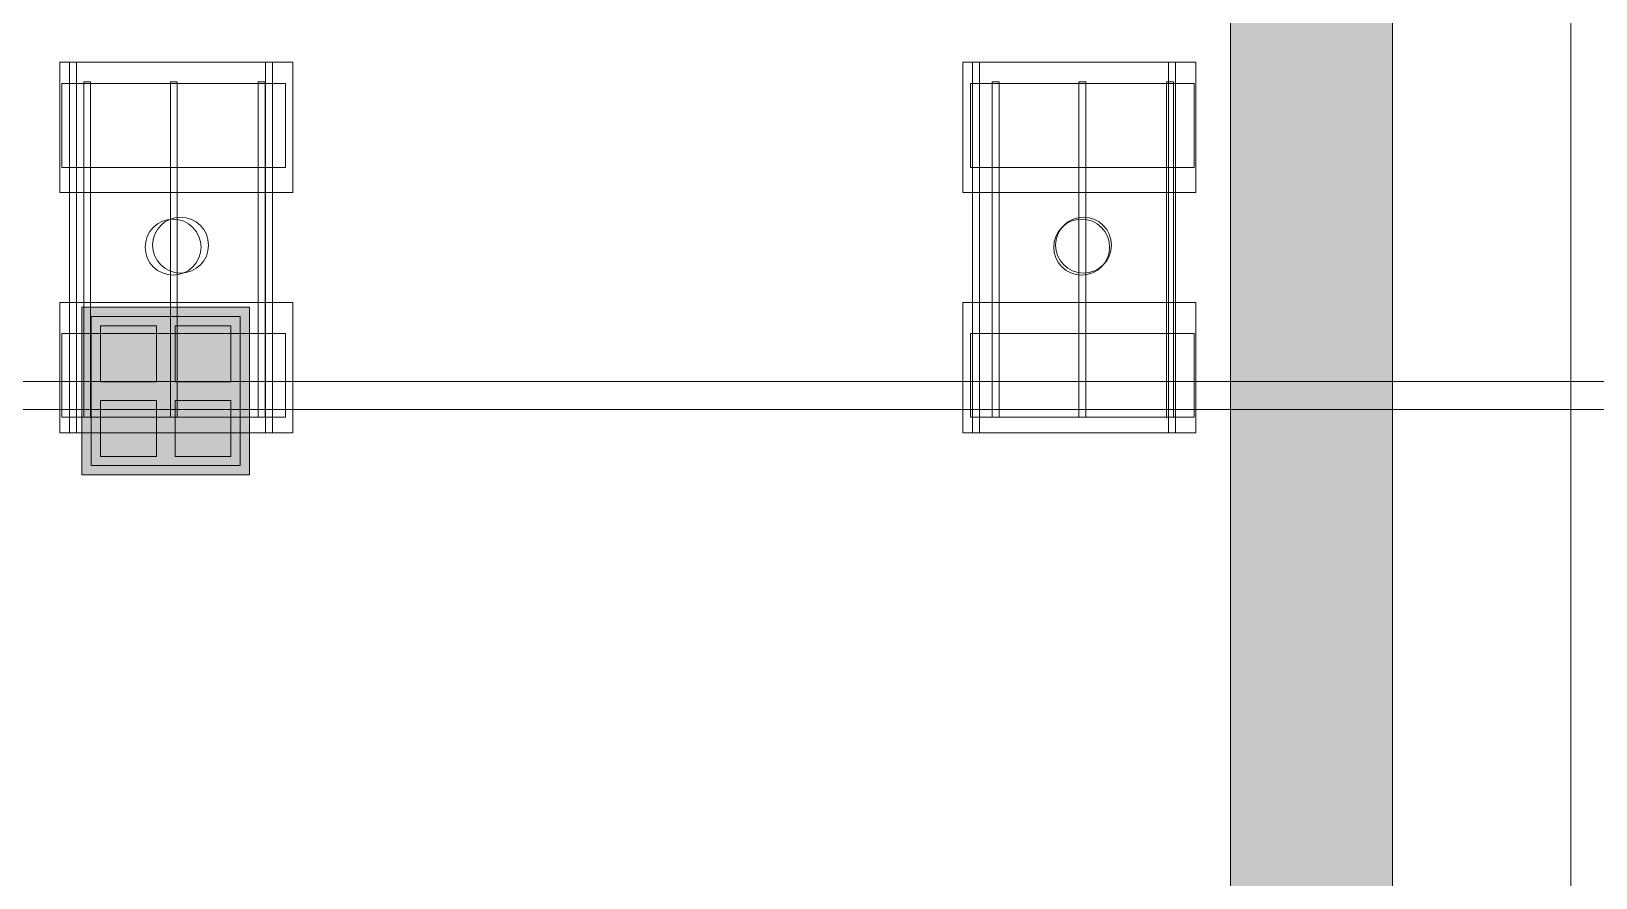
# Model space of a CAD drawing. Header units: inches. Extents: x -10671 to 1761, y -674 to 7170.
# Drawn here: x -767.1 to -431.3, y 2073.8 to 2255.5 of the extents above; entities that cross this region are included whole.
import ezdxf

# ---------------------------------------------------------------- set-up
doc = ezdxf.new("R2010")
doc.units = ezdxf.units.IN
doc.header["$LTSCALE"] = 19.2
doc.header["$MEASUREMENT"] = 0
for name, color, linetype, lineweight, true_color in [('DWG-bldg-utility box', 3, 'Continuous', 18, 0x00ff00), ('PDF', 6, 'Continuous', 5, 0xff00ff), ('Venue-Ceiling-HVAC', 7, 'Continuous', 5, 0xbbbbbb), ('Venue-Rigging Steel-High', 7, 'Continuous', 5, 0x800000)]:
    doc.layers.add(name, color=color, linetype=linetype, lineweight=lineweight, true_color=true_color)
for name, color, linetype, lineweight in [('Venue-Ceiling-Lights', 7, 'Continuous', 5), ('Venue-Ceiling-Lights Circuits', 7, 'Continuous', 5), ('Venue-Floor Pockets', 7, 'Continuous', 5)]:
    doc.layers.add(name, color=color, linetype=linetype, lineweight=lineweight)

# ---------------------------------------------------------------- blocks, each defined once
blk = doc.blocks.new('FLOORBOX')
at = {"layer": 'Venue-Floor Pockets', "linetype": 'Continuous', "lineweight": 0, "true_color": 0xaaaaaa}
blk.add_hatch(color=253, dxfattribs=at).paths.add_polyline_path([(-18, 18), (18, 18), (18, -18), (-18, -18)])
at = {"layer": 'Venue-Floor Pockets', "linetype": 'Continuous', "lineweight": 0, "true_color": 0xbbbbbb}
blk.add_hatch(color=9, dxfattribs=at).paths.add_polyline_path([(-16, 16), (16, 16), (16, -16), (-16, -16)])
at = {"layer": 'Venue-Floor Pockets', "linetype": 'Continuous', "lineweight": 0, "true_color": 0xdddddd}
for points in [[(-14, 14), (-2, 14), (-2, 2), (-14, 2)], [(2, 14), (14, 14), (14, 2), (2, 2)], [(-14, -2), (-2, -2), (-2, -14), (-14, -14)], [(2, -2), (14, -2), (14, -14), (2, -14)]]:
    blk.add_hatch(color=254, dxfattribs=at).paths.add_polyline_path(points)
at = {"layer": 'Venue-Floor Pockets', "color": 7, "linetype": 'Continuous', "lineweight": 5, "flags": 128}
for points in [[(-18, 18), (18, 18), (18, -18), (-18, -18)], [(-16, 16), (16, 16), (16, -16), (-16, -16)], [(-14, 14), (-2, 14), (-2, 2), (-14, 2)], [(2, 14), (14, 14), (14, 2), (2, 2)], [(-14, -2), (-2, -2), (-2, -14), (-14, -14)], [(2, -2), (14, -2), (14, -14), (2, -14)]]:
    blk.add_lwpolyline(points, close=True, dxfattribs=at)
blk = doc.blocks.new('Group-2354-1')
at = {"layer": 'PDF'}
for points, invisible_edges in [([(-741.67, 2212.53, 398), (-738.98, 2214.74, 398), (-735.51, 2215.08, 398), (-741.67, 2212.53, 398)], 15), ([(-741.67, 2205.86, 398), (-741.67, 2212.53, 398), (-735.51, 2215.08, 398), (-741.67, 2205.86, 398)], 15), ([(-735.51, 2215.08, 398), (-730.8, 2208.02, 398), (-741.67, 2205.86, 398), (-735.51, 2215.08, 398)], 15), ([(-737.85, 2215.08, 388), (-738.98, 2214.74, 388), (-741.67, 2212.53, 388), (-737.85, 2215.08, 388)], 14), ([(-734.38, 2214.74, 388), (-737.85, 2215.08, 388), (-741.67, 2212.53, 388), (-734.38, 2214.74, 388)], 15), ([(-741.67, 2212.53, 398), (-740.92, 2213.44, 398), (-738.98, 2214.74, 398), (-741.67, 2212.53, 398)], 14), ([(-738.98, 2214.74, 388), (-740.92, 2213.44, 388), (-741.67, 2212.53, 388), (-738.98, 2214.74, 388)], 13), ([(-730.8, 2210.36, 388), (-734.38, 2214.74, 388), (-741.67, 2212.53, 388), (-730.8, 2210.36, 388)], 15), ([(-740.92, 2213.44, 398), (-740.01, 2214.18, 398), (-738.98, 2214.74, 398), (-740.92, 2213.44, 398)], 12), ([(-738.98, 2214.74, 388), (-740.01, 2214.18, 388), (-740.92, 2213.44, 388), (-738.98, 2214.74, 388)], 12), ([(-738.98, 2214.74, 398), (-737.85, 2215.08, 398), (-735.51, 2215.08, 398), (-738.98, 2214.74, 398)], 14), ([(-737.85, 2215.08, 398), (-736.68, 2215.19, 398), (-735.51, 2215.08, 398), (-737.85, 2215.08, 398)], 12), ([(-735.51, 2215.08, 388), (-736.68, 2215.19, 388), (-737.85, 2215.08, 388), (-735.51, 2215.08, 388)], 12), ([(-734.38, 2214.74, 388), (-735.51, 2215.08, 388), (-737.85, 2215.08, 388), (-734.38, 2214.74, 388)], 14), ([(-735.51, 2215.08, 398), (-734.38, 2214.74, 398), (-731.69, 2212.53, 398), (-735.51, 2215.08, 398)], 14), ([(-735.51, 2215.08, 398), (-731.69, 2212.53, 398), (-730.8, 2208.02, 398), (-735.51, 2215.08, 398)], 15), ([(-734.38, 2214.74, 398), (-733.35, 2214.18, 398), (-732.44, 2213.44, 398), (-734.38, 2214.74, 398)], 12), ([(-734.38, 2214.74, 398), (-732.44, 2213.44, 398), (-731.69, 2212.53, 398), (-734.38, 2214.74, 398)], 13), ([(-732.44, 2213.44, 388), (-733.35, 2214.18, 388), (-734.38, 2214.74, 388), (-732.44, 2213.44, 388)], 12), ([(-731.69, 2212.53, 388), (-732.44, 2213.44, 388), (-734.38, 2214.74, 388), (-731.69, 2212.53, 388)], 14), ([(-730.8, 2210.36, 388), (-731.69, 2212.53, 388), (-734.38, 2214.74, 388), (-730.8, 2210.36, 388)], 15), ([(-742.56, 2208.02, 398), (-742.68, 2209.19, 398), (-742.56, 2210.36, 398), (-742.56, 2208.02, 398)], 12), ([(-742.56, 2210.36, 388), (-742.68, 2209.19, 388), (-742.56, 2208.02, 388), (-742.56, 2210.36, 388)], 12), ([(-742.56, 2210.36, 398), (-742.22, 2211.49, 398), (-741.67, 2212.53, 398), (-742.56, 2210.36, 398)], 12), ([(-742.56, 2208.02, 398), (-742.56, 2210.36, 398), (-741.67, 2212.53, 398), (-742.56, 2208.02, 398)], 15), ([(-741.67, 2205.86, 398), (-742.56, 2208.02, 398), (-741.67, 2212.53, 398), (-741.67, 2205.86, 398)], 15), ([(-741.67, 2212.53, 388), (-742.22, 2211.49, 388), (-742.56, 2210.36, 388), (-741.67, 2212.53, 388)], 12), ([(-741.67, 2212.53, 388), (-742.56, 2210.36, 388), (-741.67, 2205.86, 388), (-741.67, 2212.53, 388)], 15), ([(-742.56, 2210.36, 388), (-742.56, 2208.02, 388), (-741.67, 2205.86, 388), (-742.56, 2210.36, 388)], 15), ([(-741.67, 2212.53, 388), (-741.67, 2205.86, 388), (-735.51, 2203.31, 388), (-741.67, 2212.53, 388)], 15), ([(-735.51, 2203.31, 388), (-730.8, 2210.36, 388), (-741.67, 2212.53, 388), (-735.51, 2203.31, 388)], 15), ([(-735.51, 2203.31, 388), (-731.69, 2205.86, 388), (-730.8, 2210.36, 388), (-735.51, 2203.31, 388)], 15), ([(-731.69, 2212.53, 398), (-731.14, 2211.49, 398), (-730.8, 2210.36, 398), (-731.69, 2212.53, 398)], 12), ([(-731.69, 2212.53, 398), (-730.8, 2210.36, 398), (-730.8, 2208.02, 398), (-731.69, 2212.53, 398)], 15), ([(-730.8, 2210.36, 388), (-731.14, 2211.49, 388), (-731.69, 2212.53, 388), (-730.8, 2210.36, 388)], 12), ([(-731.69, 2205.86, 388), (-730.8, 2208.02, 388), (-730.8, 2210.36, 388), (-731.69, 2205.86, 388)], 15), ([(-730.8, 2210.36, 398), (-730.68, 2209.19, 398), (-730.8, 2208.02, 398), (-730.8, 2210.36, 398)], 12), ([(-730.8, 2208.02, 388), (-730.68, 2209.19, 388), (-730.8, 2210.36, 388), (-730.8, 2208.02, 388)], 12), ([(-741.67, 2205.86, 398), (-742.22, 2206.9, 398), (-742.56, 2208.02, 398), (-741.67, 2205.86, 398)], 12), ([(-742.56, 2208.02, 388), (-742.22, 2206.9, 388), (-741.67, 2205.86, 388), (-742.56, 2208.02, 388)], 12), ([(-730.8, 2208.02, 398), (-734.38, 2203.65, 398), (-741.67, 2205.86, 398), (-730.8, 2208.02, 398)], 15), ([(-730.8, 2208.02, 398), (-731.69, 2205.86, 398), (-734.38, 2203.65, 398), (-730.8, 2208.02, 398)], 15), ([(-730.8, 2208.02, 398), (-731.14, 2206.9, 398), (-731.69, 2205.86, 398), (-730.8, 2208.02, 398)], 12), ([(-731.69, 2205.86, 388), (-731.14, 2206.9, 388), (-730.8, 2208.02, 388), (-731.69, 2205.86, 388)], 12), ([(-738.98, 2203.65, 398), (-740.92, 2204.95, 398), (-741.67, 2205.86, 398), (-738.98, 2203.65, 398)], 13), ([(-737.85, 2203.31, 398), (-738.98, 2203.65, 398), (-741.67, 2205.86, 398), (-737.85, 2203.31, 398)], 14), ([(-734.38, 2203.65, 398), (-737.85, 2203.31, 398), (-741.67, 2205.86, 398), (-734.38, 2203.65, 398)], 15), ([(-741.67, 2205.86, 388), (-740.92, 2204.95, 388), (-738.98, 2203.65, 388), (-741.67, 2205.86, 388)], 14), ([(-741.67, 2205.86, 388), (-738.98, 2203.65, 388), (-735.51, 2203.31, 388), (-741.67, 2205.86, 388)], 15), ([(-738.98, 2203.65, 398), (-740.01, 2204.2, 398), (-740.92, 2204.95, 398), (-738.98, 2203.65, 398)], 12), ([(-740.92, 2204.95, 388), (-740.01, 2204.2, 388), (-738.98, 2203.65, 388), (-740.92, 2204.95, 388)], 12), ([(-738.98, 2203.65, 388), (-737.85, 2203.31, 388), (-735.51, 2203.31, 388), (-738.98, 2203.65, 388)], 14), ([(-734.38, 2203.65, 398), (-735.51, 2203.31, 398), (-737.85, 2203.31, 398), (-734.38, 2203.65, 398)], 14), ([(-735.51, 2203.31, 398), (-736.68, 2203.19, 398), (-737.85, 2203.31, 398), (-735.51, 2203.31, 398)], 12), ([(-737.85, 2203.31, 388), (-736.68, 2203.19, 388), (-735.51, 2203.31, 388), (-737.85, 2203.31, 388)], 12), ([(-735.51, 2203.31, 388), (-734.38, 2203.65, 388), (-731.69, 2205.86, 388), (-735.51, 2203.31, 388)], 14), ([(-731.69, 2205.86, 398), (-732.44, 2204.95, 398), (-734.38, 2203.65, 398), (-731.69, 2205.86, 398)], 14), ([(-734.38, 2203.65, 388), (-732.44, 2204.95, 388), (-731.69, 2205.86, 388), (-734.38, 2203.65, 388)], 13), ([(-732.44, 2204.95, 398), (-733.35, 2204.2, 398), (-734.38, 2203.65, 398), (-732.44, 2204.95, 398)], 12), ([(-734.38, 2203.65, 388), (-733.35, 2204.2, 388), (-732.44, 2204.95, 388), (-734.38, 2203.65, 388)], 12)]:
    blk.add_3dface(points, dxfattribs=dict(at, invisible_edges=invisible_edges))
for points in [[(-741.67, 2212.53, 388), (-741.67, 2212.53, 398), (-740.92, 2213.44, 398), (-740.92, 2213.44, 388)], [(-740.92, 2213.44, 388), (-740.92, 2213.44, 398), (-740.01, 2214.18, 398), (-740.01, 2214.18, 388)], [(-740.01, 2214.18, 388), (-740.01, 2214.18, 398), (-738.98, 2214.74, 398), (-738.98, 2214.74, 388)], [(-738.98, 2214.74, 388), (-738.98, 2214.74, 398), (-737.85, 2215.08, 398), (-737.85, 2215.08, 388)], [(-737.85, 2215.08, 388), (-737.85, 2215.08, 398), (-736.68, 2215.19, 398), (-736.68, 2215.19, 388)], [(-736.68, 2215.19, 388), (-736.68, 2215.19, 398), (-735.51, 2215.08, 398), (-735.51, 2215.08, 388)], [(-735.51, 2215.08, 388), (-735.51, 2215.08, 398), (-734.38, 2214.74, 398), (-734.38, 2214.74, 388)], [(-734.38, 2214.74, 388), (-734.38, 2214.74, 398), (-733.35, 2214.18, 398), (-733.35, 2214.18, 388)], [(-733.35, 2214.18, 388), (-733.35, 2214.18, 398), (-732.44, 2213.44, 398), (-732.44, 2213.44, 388)], [(-732.44, 2213.44, 388), (-732.44, 2213.44, 398), (-731.69, 2212.53, 398), (-731.69, 2212.53, 388)], [(-742.68, 2209.19, 388), (-742.68, 2209.19, 398), (-742.56, 2210.36, 398), (-742.56, 2210.36, 388)], [(-742.56, 2210.36, 388), (-742.56, 2210.36, 398), (-742.22, 2211.49, 398), (-742.22, 2211.49, 388)], [(-742.22, 2211.49, 388), (-742.22, 2211.49, 398), (-741.67, 2212.53, 398), (-741.67, 2212.53, 388)], [(-731.69, 2212.53, 388), (-731.69, 2212.53, 398), (-731.14, 2211.49, 398), (-731.14, 2211.49, 388)], [(-731.14, 2211.49, 388), (-731.14, 2211.49, 398), (-730.8, 2210.36, 398), (-730.8, 2210.36, 388)], [(-730.8, 2210.36, 388), (-730.8, 2210.36, 398), (-730.68, 2209.19, 398), (-730.68, 2209.19, 388)], [(-742.56, 2208.02, 388), (-742.56, 2208.02, 398), (-742.68, 2209.19, 398), (-742.68, 2209.19, 388)], [(-742.22, 2206.9, 388), (-742.22, 2206.9, 398), (-742.56, 2208.02, 398), (-742.56, 2208.02, 388)], [(-741.67, 2205.86, 388), (-741.67, 2205.86, 398), (-742.22, 2206.9, 398), (-742.22, 2206.9, 388)], [(-731.14, 2206.9, 388), (-731.14, 2206.9, 398), (-731.69, 2205.86, 398), (-731.69, 2205.86, 388)], [(-730.8, 2208.02, 388), (-730.8, 2208.02, 398), (-731.14, 2206.9, 398), (-731.14, 2206.9, 388)], [(-730.68, 2209.19, 388), (-730.68, 2209.19, 398), (-730.8, 2208.02, 398), (-730.8, 2208.02, 388)], [(-740.92, 2204.95, 388), (-740.92, 2204.95, 398), (-741.67, 2205.86, 398), (-741.67, 2205.86, 388)], [(-740.01, 2204.2, 388), (-740.01, 2204.2, 398), (-740.92, 2204.95, 398), (-740.92, 2204.95, 388)], [(-738.98, 2203.65, 388), (-738.98, 2203.65, 398), (-740.01, 2204.2, 398), (-740.01, 2204.2, 388)], [(-737.85, 2203.31, 388), (-737.85, 2203.31, 398), (-738.98, 2203.65, 398), (-738.98, 2203.65, 388)], [(-736.68, 2203.19, 388), (-736.68, 2203.19, 398), (-737.85, 2203.31, 398), (-737.85, 2203.31, 388)], [(-735.51, 2203.31, 388), (-735.51, 2203.31, 398), (-736.68, 2203.19, 398), (-736.68, 2203.19, 388)], [(-734.38, 2203.65, 388), (-734.38, 2203.65, 398), (-735.51, 2203.31, 398), (-735.51, 2203.31, 388)], [(-733.35, 2204.2, 388), (-733.35, 2204.2, 398), (-734.38, 2203.65, 398), (-734.38, 2203.65, 388)], [(-732.44, 2204.95, 388), (-732.44, 2204.95, 398), (-733.35, 2204.2, 398), (-733.35, 2204.2, 388)], [(-731.69, 2205.86, 388), (-731.69, 2205.86, 398), (-732.44, 2204.95, 398), (-732.44, 2204.95, 388)]]:
    blk.add_3dface(points, dxfattribs=at)
blk = doc.blocks.new('Group-2355-1')
at = {"layer": 'PDF'}
for points in [[(-760.55, 2244.3, 393.91), (-760.55, 2244.3, 397.91), (-712.55, 2244.3, 397.91), (-712.55, 2244.3, 393.91)], [(-760.55, 2226.3, 393.91), (-760.55, 2226.3, 397.91), (-760.55, 2244.3, 397.91), (-760.55, 2244.3, 393.91)], [(-712.55, 2244.3, 397.91), (-760.55, 2244.3, 397.91), (-760.55, 2226.3, 397.91), (-712.55, 2226.3, 397.91)], [(-712.55, 2226.3, 393.91), (-760.55, 2226.3, 393.91), (-760.55, 2244.3, 393.91), (-712.55, 2244.3, 393.91)], [(-712.55, 2244.3, 393.91), (-712.55, 2244.3, 397.91), (-712.55, 2226.3, 397.91), (-712.55, 2226.3, 393.91)], [(-712.55, 2226.3, 393.91), (-712.55, 2226.3, 397.91), (-760.55, 2226.3, 397.91), (-760.55, 2226.3, 393.91)]]:
    blk.add_3dface(points, dxfattribs=at)
blk = doc.blocks.new('Group-2356-1')
at = {"layer": 'PDF'}
for points in [[(-718.45, 2244.69, 397.97), (-718.45, 2244.69, 398.97), (-716.95, 2244.69, 398.97), (-716.95, 2244.69, 397.97)], [(-718.45, 2172.69, 397.97), (-718.45, 2172.69, 398.97), (-718.45, 2244.69, 398.97), (-718.45, 2244.69, 397.97)], [(-716.95, 2244.69, 398.97), (-718.45, 2244.69, 398.97), (-718.45, 2172.69, 398.97), (-716.95, 2172.69, 398.97)], [(-716.95, 2172.69, 397.97), (-718.45, 2172.69, 397.97), (-718.45, 2244.69, 397.97), (-716.95, 2244.69, 397.97)], [(-716.95, 2244.69, 397.97), (-716.95, 2244.69, 398.97), (-716.95, 2172.69, 398.97), (-716.95, 2172.69, 397.97)], [(-716.95, 2172.69, 397.97), (-716.95, 2172.69, 398.97), (-718.45, 2172.69, 398.97), (-718.45, 2172.69, 397.97)]]:
    blk.add_3dface(points, dxfattribs=at)
blk = doc.blocks.new('Group-2357-1')
at = {"layer": 'PDF'}
for points in [[(-737.27, 2244.69, 397.97), (-737.27, 2244.69, 398.97), (-735.77, 2244.69, 398.97), (-735.77, 2244.69, 397.97)], [(-737.27, 2172.69, 397.97), (-737.27, 2172.69, 398.97), (-737.27, 2244.69, 398.97), (-737.27, 2244.69, 397.97)], [(-735.77, 2244.69, 398.97), (-737.27, 2244.69, 398.97), (-737.27, 2172.69, 398.97), (-735.77, 2172.69, 398.97)], [(-735.77, 2172.69, 397.97), (-737.27, 2172.69, 397.97), (-737.27, 2244.69, 397.97), (-735.77, 2244.69, 397.97)], [(-735.77, 2244.69, 397.97), (-735.77, 2244.69, 398.97), (-735.77, 2172.69, 398.97), (-735.77, 2172.69, 397.97)], [(-735.77, 2172.69, 397.97), (-735.77, 2172.69, 398.97), (-737.27, 2172.69, 398.97), (-737.27, 2172.69, 397.97)]]:
    blk.add_3dface(points, dxfattribs=at)
blk = doc.blocks.new('Group-2358-1')
at = {"layer": 'PDF'}
for points in [[(-755.87, 2244.69, 397.97), (-755.87, 2244.69, 398.97), (-754.37, 2244.69, 398.97), (-754.37, 2244.69, 397.97)], [(-755.87, 2172.69, 397.97), (-755.87, 2172.69, 398.97), (-755.87, 2244.69, 398.97), (-755.87, 2244.69, 397.97)], [(-754.37, 2244.69, 398.97), (-755.87, 2244.69, 398.97), (-755.87, 2172.69, 398.97), (-754.37, 2172.69, 398.97)], [(-754.37, 2172.69, 397.97), (-755.87, 2172.69, 397.97), (-755.87, 2244.69, 397.97), (-754.37, 2244.69, 397.97)], [(-754.37, 2244.69, 397.97), (-754.37, 2244.69, 398.97), (-754.37, 2172.69, 398.97), (-754.37, 2172.69, 397.97)], [(-754.37, 2172.69, 397.97), (-754.37, 2172.69, 398.97), (-755.87, 2172.69, 398.97), (-755.87, 2172.69, 397.97)]]:
    blk.add_3dface(points, dxfattribs=at)
blk = doc.blocks.new('Group-2359-1')
at = {"layer": 'PDF'}
for points in [[(-760.55, 2190.67, 393.91), (-760.55, 2190.67, 397.91), (-712.55, 2190.67, 397.91), (-712.55, 2190.67, 393.91)], [(-760.55, 2172.67, 393.91), (-760.55, 2172.67, 397.91), (-760.55, 2190.67, 397.91), (-760.55, 2190.67, 393.91)], [(-712.55, 2190.67, 397.91), (-760.55, 2190.67, 397.91), (-760.55, 2172.67, 397.91), (-712.55, 2172.67, 397.91)], [(-712.55, 2172.67, 393.91), (-760.55, 2172.67, 393.91), (-760.55, 2190.67, 393.91), (-712.55, 2190.67, 393.91)], [(-712.55, 2190.67, 393.91), (-712.55, 2190.67, 397.91), (-712.55, 2172.67, 397.91), (-712.55, 2172.67, 393.91)], [(-712.55, 2172.67, 393.91), (-712.55, 2172.67, 397.91), (-760.55, 2172.67, 397.91), (-760.55, 2172.67, 393.91)]]:
    blk.add_3dface(points, dxfattribs=at)
blk = doc.blocks.new('Group-2360-1')
at = {"layer": 'PDF'}
for name in ['Group-2355-1', 'Group-2358-1', 'Group-2357-1', 'Group-2356-1', 'Group-2354-1', 'Group-2359-1']:
    blk.add_blockref(name, (0, 0), dxfattribs=at)
blk = doc.blocks.new('Group-2420-1')
at = {"layer": 'PDF'}
for points, invisible_edges in [([(-540.5, 2215.08, 388), (-545, 2214.18, 388), (-547.55, 2210.36, 388), (-540.5, 2215.08, 388)], 15), ([(-537.43, 2204.95, 388), (-540.5, 2215.08, 388), (-547.55, 2210.36, 388), (-537.43, 2204.95, 388)], 15), ([(-547.55, 2210.36, 398), (-546.66, 2212.53, 398), (-545, 2214.18, 398), (-547.55, 2210.36, 398)], 15), ([(-547.55, 2208.02, 398), (-547.55, 2210.36, 398), (-545, 2214.18, 398), (-547.55, 2208.02, 398)], 15), ([(-547.55, 2208.02, 398), (-545, 2214.18, 398), (-537.43, 2213.44, 398), (-547.55, 2208.02, 398)], 15), ([(-545, 2214.18, 388), (-546.66, 2212.53, 388), (-547.55, 2210.36, 388), (-545, 2214.18, 388)], 15), ([(-537.43, 2213.44, 398), (-540.5, 2203.31, 398), (-547.55, 2208.02, 398), (-537.43, 2213.44, 398)], 15), ([(-546.66, 2212.53, 398), (-545.91, 2213.44, 398), (-545, 2214.18, 398), (-546.66, 2212.53, 398)], 12), ([(-545, 2214.18, 388), (-545.91, 2213.44, 388), (-546.66, 2212.53, 388), (-545, 2214.18, 388)], 12), ([(-545, 2214.18, 398), (-543.96, 2214.74, 398), (-542.84, 2215.08, 398), (-545, 2214.18, 398)], 12), ([(-545, 2214.18, 398), (-542.84, 2215.08, 398), (-540.5, 2215.08, 398), (-545, 2214.18, 398)], 15), ([(-545, 2214.18, 398), (-540.5, 2215.08, 398), (-537.43, 2213.44, 398), (-545, 2214.18, 398)], 15), ([(-542.84, 2215.08, 388), (-543.96, 2214.74, 388), (-545, 2214.18, 388), (-542.84, 2215.08, 388)], 12), ([(-540.5, 2215.08, 388), (-542.84, 2215.08, 388), (-545, 2214.18, 388), (-540.5, 2215.08, 388)], 15), ([(-542.84, 2215.08, 398), (-541.67, 2215.19, 398), (-540.5, 2215.08, 398), (-542.84, 2215.08, 398)], 12), ([(-540.5, 2215.08, 388), (-541.67, 2215.19, 388), (-542.84, 2215.08, 388), (-540.5, 2215.08, 388)], 12), ([(-540.5, 2215.08, 398), (-539.37, 2214.74, 398), (-537.43, 2213.44, 398), (-540.5, 2215.08, 398)], 14), ([(-537.43, 2213.44, 388), (-539.37, 2214.74, 388), (-540.5, 2215.08, 388), (-537.43, 2213.44, 388)], 13), ([(-535.78, 2210.36, 388), (-537.43, 2213.44, 388), (-540.5, 2215.08, 388), (-535.78, 2210.36, 388)], 15), ([(-537.43, 2204.95, 388), (-535.78, 2210.36, 388), (-540.5, 2215.08, 388), (-537.43, 2204.95, 388)], 15), ([(-537.43, 2213.44, 398), (-535.78, 2208.02, 398), (-540.5, 2203.31, 398), (-537.43, 2213.44, 398)], 15), ([(-539.37, 2214.74, 398), (-538.34, 2214.18, 398), (-537.43, 2213.44, 398), (-539.37, 2214.74, 398)], 12), ([(-537.43, 2213.44, 388), (-538.34, 2214.18, 388), (-539.37, 2214.74, 388), (-537.43, 2213.44, 388)], 12), ([(-537.43, 2213.44, 398), (-536.68, 2212.53, 398), (-535.78, 2210.36, 398), (-537.43, 2213.44, 398)], 14), ([(-537.43, 2213.44, 398), (-535.78, 2210.36, 398), (-535.78, 2208.02, 398), (-537.43, 2213.44, 398)], 15), ([(-535.78, 2210.36, 388), (-536.68, 2212.53, 388), (-537.43, 2213.44, 388), (-535.78, 2210.36, 388)], 13), ([(-547.55, 2208.02, 398), (-547.67, 2209.19, 398), (-547.55, 2210.36, 398), (-547.55, 2208.02, 398)], 12), ([(-547.55, 2210.36, 388), (-547.67, 2209.19, 388), (-547.55, 2208.02, 388), (-547.55, 2210.36, 388)], 12), ([(-547.55, 2210.36, 398), (-547.21, 2211.49, 398), (-546.66, 2212.53, 398), (-547.55, 2210.36, 398)], 12), ([(-546.66, 2212.53, 388), (-547.21, 2211.49, 388), (-547.55, 2210.36, 388), (-546.66, 2212.53, 388)], 12), ([(-547.55, 2210.36, 388), (-547.55, 2208.02, 388), (-545, 2204.2, 388), (-547.55, 2210.36, 388)], 15), ([(-547.55, 2210.36, 388), (-545, 2204.2, 388), (-537.43, 2204.95, 388), (-547.55, 2210.36, 388)], 15), ([(-537.43, 2204.95, 388), (-535.78, 2208.02, 388), (-535.78, 2210.36, 388), (-537.43, 2204.95, 388)], 15), ([(-536.68, 2212.53, 398), (-536.13, 2211.49, 398), (-535.78, 2210.36, 398), (-536.68, 2212.53, 398)], 12), ([(-535.78, 2210.36, 388), (-536.13, 2211.49, 388), (-536.68, 2212.53, 388), (-535.78, 2210.36, 388)], 12), ([(-535.78, 2210.36, 398), (-535.67, 2209.19, 398), (-535.78, 2208.02, 398), (-535.78, 2210.36, 398)], 12), ([(-535.78, 2208.02, 388), (-535.67, 2209.19, 388), (-535.78, 2210.36, 388), (-535.78, 2208.02, 388)], 12), ([(-546.66, 2205.86, 398), (-547.21, 2206.9, 398), (-547.55, 2208.02, 398), (-546.66, 2205.86, 398)], 12), ([(-545, 2204.2, 398), (-546.66, 2205.86, 398), (-547.55, 2208.02, 398), (-545, 2204.2, 398)], 15), ([(-540.5, 2203.31, 398), (-545, 2204.2, 398), (-547.55, 2208.02, 398), (-540.5, 2203.31, 398)], 15), ([(-547.55, 2208.02, 388), (-547.21, 2206.9, 388), (-546.66, 2205.86, 388), (-547.55, 2208.02, 388)], 12), ([(-547.55, 2208.02, 388), (-546.66, 2205.86, 388), (-545, 2204.2, 388), (-547.55, 2208.02, 388)], 15), ([(-535.78, 2208.02, 398), (-537.43, 2204.95, 398), (-540.5, 2203.31, 398), (-535.78, 2208.02, 398)], 15), ([(-535.78, 2208.02, 398), (-536.68, 2205.86, 398), (-537.43, 2204.95, 398), (-535.78, 2208.02, 398)], 13), ([(-537.43, 2204.95, 388), (-536.68, 2205.86, 388), (-535.78, 2208.02, 388), (-537.43, 2204.95, 388)], 14), ([(-535.78, 2208.02, 398), (-536.13, 2206.9, 398), (-536.68, 2205.86, 398), (-535.78, 2208.02, 398)], 12), ([(-536.68, 2205.86, 388), (-536.13, 2206.9, 388), (-535.78, 2208.02, 388), (-536.68, 2205.86, 388)], 12), ([(-545, 2204.2, 398), (-545.91, 2204.95, 398), (-546.66, 2205.86, 398), (-545, 2204.2, 398)], 12), ([(-546.66, 2205.86, 388), (-545.91, 2204.95, 388), (-545, 2204.2, 388), (-546.66, 2205.86, 388)], 12), ([(-545, 2204.2, 388), (-540.5, 2203.31, 388), (-537.43, 2204.95, 388), (-545, 2204.2, 388)], 15), ([(-542.84, 2203.31, 398), (-543.96, 2203.65, 398), (-545, 2204.2, 398), (-542.84, 2203.31, 398)], 12), ([(-540.5, 2203.31, 398), (-542.84, 2203.31, 398), (-545, 2204.2, 398), (-540.5, 2203.31, 398)], 15), ([(-545, 2204.2, 388), (-543.96, 2203.65, 388), (-542.84, 2203.31, 388), (-545, 2204.2, 388)], 12), ([(-545, 2204.2, 388), (-542.84, 2203.31, 388), (-540.5, 2203.31, 388), (-545, 2204.2, 388)], 15), ([(-540.5, 2203.31, 398), (-541.67, 2203.19, 398), (-542.84, 2203.31, 398), (-540.5, 2203.31, 398)], 12), ([(-542.84, 2203.31, 388), (-541.67, 2203.19, 388), (-540.5, 2203.31, 388), (-542.84, 2203.31, 388)], 12), ([(-537.43, 2204.95, 398), (-539.37, 2203.65, 398), (-540.5, 2203.31, 398), (-537.43, 2204.95, 398)], 13), ([(-540.5, 2203.31, 388), (-539.37, 2203.65, 388), (-537.43, 2204.95, 388), (-540.5, 2203.31, 388)], 14), ([(-537.43, 2204.95, 398), (-538.34, 2204.2, 398), (-539.37, 2203.65, 398), (-537.43, 2204.95, 398)], 12), ([(-539.37, 2203.65, 388), (-538.34, 2204.2, 388), (-537.43, 2204.95, 388), (-539.37, 2203.65, 388)], 12)]:
    blk.add_3dface(points, dxfattribs=dict(at, invisible_edges=invisible_edges))
for points in [[(-546.66, 2212.53, 388), (-546.66, 2212.53, 398), (-545.91, 2213.44, 398), (-545.91, 2213.44, 388)], [(-545.91, 2213.44, 388), (-545.91, 2213.44, 398), (-545, 2214.18, 398), (-545, 2214.18, 388)], [(-545, 2214.18, 388), (-545, 2214.18, 398), (-543.96, 2214.74, 398), (-543.96, 2214.74, 388)], [(-543.96, 2214.74, 388), (-543.96, 2214.74, 398), (-542.84, 2215.08, 398), (-542.84, 2215.08, 388)], [(-542.84, 2215.08, 388), (-542.84, 2215.08, 398), (-541.67, 2215.19, 398), (-541.67, 2215.19, 388)], [(-541.67, 2215.19, 388), (-541.67, 2215.19, 398), (-540.5, 2215.08, 398), (-540.5, 2215.08, 388)], [(-540.5, 2215.08, 388), (-540.5, 2215.08, 398), (-539.37, 2214.74, 398), (-539.37, 2214.74, 388)], [(-539.37, 2214.74, 388), (-539.37, 2214.74, 398), (-538.34, 2214.18, 398), (-538.34, 2214.18, 388)], [(-538.34, 2214.18, 388), (-538.34, 2214.18, 398), (-537.43, 2213.44, 398), (-537.43, 2213.44, 388)], [(-537.43, 2213.44, 388), (-537.43, 2213.44, 398), (-536.68, 2212.53, 398), (-536.68, 2212.53, 388)], [(-547.67, 2209.19, 388), (-547.67, 2209.19, 398), (-547.55, 2210.36, 398), (-547.55, 2210.36, 388)], [(-547.55, 2210.36, 388), (-547.55, 2210.36, 398), (-547.21, 2211.49, 398), (-547.21, 2211.49, 388)], [(-547.21, 2211.49, 388), (-547.21, 2211.49, 398), (-546.66, 2212.53, 398), (-546.66, 2212.53, 388)], [(-536.68, 2212.53, 388), (-536.68, 2212.53, 398), (-536.13, 2211.49, 398), (-536.13, 2211.49, 388)], [(-536.13, 2211.49, 388), (-536.13, 2211.49, 398), (-535.78, 2210.36, 398), (-535.78, 2210.36, 388)], [(-535.78, 2210.36, 388), (-535.78, 2210.36, 398), (-535.67, 2209.19, 398), (-535.67, 2209.19, 388)], [(-547.55, 2208.02, 388), (-547.55, 2208.02, 398), (-547.67, 2209.19, 398), (-547.67, 2209.19, 388)], [(-547.21, 2206.9, 388), (-547.21, 2206.9, 398), (-547.55, 2208.02, 398), (-547.55, 2208.02, 388)], [(-546.66, 2205.86, 388), (-546.66, 2205.86, 398), (-547.21, 2206.9, 398), (-547.21, 2206.9, 388)], [(-536.13, 2206.9, 388), (-536.13, 2206.9, 398), (-536.68, 2205.86, 398), (-536.68, 2205.86, 388)], [(-535.78, 2208.02, 388), (-535.78, 2208.02, 398), (-536.13, 2206.9, 398), (-536.13, 2206.9, 388)], [(-535.67, 2209.19, 388), (-535.67, 2209.19, 398), (-535.78, 2208.02, 398), (-535.78, 2208.02, 388)], [(-545.91, 2204.95, 388), (-545.91, 2204.95, 398), (-546.66, 2205.86, 398), (-546.66, 2205.86, 388)], [(-545, 2204.2, 388), (-545, 2204.2, 398), (-545.91, 2204.95, 398), (-545.91, 2204.95, 388)], [(-543.96, 2203.65, 388), (-543.96, 2203.65, 398), (-545, 2204.2, 398), (-545, 2204.2, 388)], [(-542.84, 2203.31, 388), (-542.84, 2203.31, 398), (-543.96, 2203.65, 398), (-543.96, 2203.65, 388)], [(-541.67, 2203.19, 388), (-541.67, 2203.19, 398), (-542.84, 2203.31, 398), (-542.84, 2203.31, 388)], [(-540.5, 2203.31, 388), (-540.5, 2203.31, 398), (-541.67, 2203.19, 398), (-541.67, 2203.19, 388)], [(-539.37, 2203.65, 388), (-539.37, 2203.65, 398), (-540.5, 2203.31, 398), (-540.5, 2203.31, 388)], [(-538.34, 2204.2, 388), (-538.34, 2204.2, 398), (-539.37, 2203.65, 398), (-539.37, 2203.65, 388)], [(-537.43, 2204.95, 388), (-537.43, 2204.95, 398), (-538.34, 2204.2, 398), (-538.34, 2204.2, 388)], [(-536.68, 2205.86, 388), (-536.68, 2205.86, 398), (-537.43, 2204.95, 398), (-537.43, 2204.95, 388)]]:
    blk.add_3dface(points, dxfattribs=at)
blk = doc.blocks.new('Group-2421-1')
at = {"layer": 'PDF'}
for points in [[(-565.54, 2244.3, 393.91), (-565.54, 2244.3, 397.91), (-517.54, 2244.3, 397.91), (-517.54, 2244.3, 393.91)], [(-565.54, 2226.3, 393.91), (-565.54, 2226.3, 397.91), (-565.54, 2244.3, 397.91), (-565.54, 2244.3, 393.91)], [(-517.54, 2244.3, 397.91), (-565.54, 2244.3, 397.91), (-565.54, 2226.3, 397.91), (-517.54, 2226.3, 397.91)], [(-517.54, 2226.3, 393.91), (-565.54, 2226.3, 393.91), (-565.54, 2244.3, 393.91), (-517.54, 2244.3, 393.91)], [(-517.54, 2244.3, 393.91), (-517.54, 2244.3, 397.91), (-517.54, 2226.3, 397.91), (-517.54, 2226.3, 393.91)], [(-517.54, 2226.3, 393.91), (-517.54, 2226.3, 397.91), (-565.54, 2226.3, 397.91), (-565.54, 2226.3, 393.91)]]:
    blk.add_3dface(points, dxfattribs=at)
blk = doc.blocks.new('Group-2422-1')
at = {"layer": 'PDF'}
for points in [[(-523.44, 2244.69, 397.97), (-523.44, 2244.69, 398.97), (-521.94, 2244.69, 398.97), (-521.94, 2244.69, 397.97)], [(-523.44, 2172.69, 397.97), (-523.44, 2172.69, 398.97), (-523.44, 2244.69, 398.97), (-523.44, 2244.69, 397.97)], [(-521.94, 2244.69, 398.97), (-523.44, 2244.69, 398.97), (-523.44, 2172.69, 398.97), (-521.94, 2172.69, 398.97)], [(-521.94, 2172.69, 397.97), (-523.44, 2172.69, 397.97), (-523.44, 2244.69, 397.97), (-521.94, 2244.69, 397.97)], [(-521.94, 2244.69, 397.97), (-521.94, 2244.69, 398.97), (-521.94, 2172.69, 398.97), (-521.94, 2172.69, 397.97)], [(-521.94, 2172.69, 397.97), (-521.94, 2172.69, 398.97), (-523.44, 2172.69, 398.97), (-523.44, 2172.69, 397.97)]]:
    blk.add_3dface(points, dxfattribs=at)
blk = doc.blocks.new('Group-2423-1')
at = {"layer": 'PDF'}
for points in [[(-542.26, 2244.69, 397.97), (-542.26, 2244.69, 398.97), (-540.76, 2244.69, 398.97), (-540.76, 2244.69, 397.97)], [(-542.26, 2172.69, 397.97), (-542.26, 2172.69, 398.97), (-542.26, 2244.69, 398.97), (-542.26, 2244.69, 397.97)], [(-540.76, 2244.69, 398.97), (-542.26, 2244.69, 398.97), (-542.26, 2172.69, 398.97), (-540.76, 2172.69, 398.97)], [(-540.76, 2172.69, 397.97), (-542.26, 2172.69, 397.97), (-542.26, 2244.69, 397.97), (-540.76, 2244.69, 397.97)], [(-540.76, 2244.69, 397.97), (-540.76, 2244.69, 398.97), (-540.76, 2172.69, 398.97), (-540.76, 2172.69, 397.97)], [(-540.76, 2172.69, 397.97), (-540.76, 2172.69, 398.97), (-542.26, 2172.69, 398.97), (-542.26, 2172.69, 397.97)]]:
    blk.add_3dface(points, dxfattribs=at)
blk = doc.blocks.new('Group-2424-1')
at = {"layer": 'PDF'}
for points in [[(-560.86, 2244.69, 397.97), (-560.86, 2244.69, 398.97), (-559.36, 2244.69, 398.97), (-559.36, 2244.69, 397.97)], [(-560.86, 2172.69, 397.97), (-560.86, 2172.69, 398.97), (-560.86, 2244.69, 398.97), (-560.86, 2244.69, 397.97)], [(-559.36, 2244.69, 398.97), (-560.86, 2244.69, 398.97), (-560.86, 2172.69, 398.97), (-559.36, 2172.69, 398.97)], [(-559.36, 2172.69, 397.97), (-560.86, 2172.69, 397.97), (-560.86, 2244.69, 397.97), (-559.36, 2244.69, 397.97)], [(-559.36, 2244.69, 397.97), (-559.36, 2244.69, 398.97), (-559.36, 2172.69, 398.97), (-559.36, 2172.69, 397.97)], [(-559.36, 2172.69, 397.97), (-559.36, 2172.69, 398.97), (-560.86, 2172.69, 398.97), (-560.86, 2172.69, 397.97)]]:
    blk.add_3dface(points, dxfattribs=at)
blk = doc.blocks.new('Group-2425-1')
at = {"layer": 'PDF'}
for points in [[(-565.54, 2190.67, 393.91), (-565.54, 2190.67, 397.91), (-517.54, 2190.67, 397.91), (-517.54, 2190.67, 393.91)], [(-565.54, 2172.67, 393.91), (-565.54, 2172.67, 397.91), (-565.54, 2190.67, 397.91), (-565.54, 2190.67, 393.91)], [(-517.54, 2190.67, 397.91), (-565.54, 2190.67, 397.91), (-565.54, 2172.67, 397.91), (-517.54, 2172.67, 397.91)], [(-517.54, 2172.67, 393.91), (-565.54, 2172.67, 393.91), (-565.54, 2190.67, 393.91), (-517.54, 2190.67, 393.91)], [(-517.54, 2190.67, 393.91), (-517.54, 2190.67, 397.91), (-517.54, 2172.67, 397.91), (-517.54, 2172.67, 393.91)], [(-517.54, 2172.67, 393.91), (-517.54, 2172.67, 397.91), (-565.54, 2172.67, 397.91), (-565.54, 2172.67, 393.91)]]:
    blk.add_3dface(points, dxfattribs=at)
blk = doc.blocks.new('Group-2426-1')
at = {"layer": 'PDF'}
for name in ['Group-2421-1', 'Group-2424-1', 'Group-2423-1', 'Group-2422-1', 'Group-2420-1', 'Group-2425-1']:
    blk.add_blockref(name, (0, 0), dxfattribs=at)
blk = doc.blocks.new('Group-2860-1')
at = {"layer": 'Venue-Ceiling-Lights', "color": 7, "linetype": 'Continuous', "lineweight": 5, "flags": 128}
for points in [[(-760.99, 2248.92), (-710.99, 2248.92), (-710.99, 2220.92), (-760.99, 2220.92)], [(-758.93, 2248.92), (-757.43, 2248.92), (-757.43, 2169.34), (-758.93, 2169.34)], [(-716.84, 2248.92), (-715.34, 2248.92), (-715.34, 2169.34), (-716.84, 2169.34)], [(-760.99, 2197.34), (-710.99, 2197.34), (-710.99, 2169.34), (-760.99, 2169.34)]]:
    blk.add_lwpolyline(points, close=True, dxfattribs=at)
at = {"layer": 'Venue-Ceiling-Lights', "color": 7, "linetype": 'Continuous', "lineweight": 5}
blk.add_circle((-735.07, 2209.63), 6, dxfattribs=at)
blk = doc.blocks.new('Group-2861-1')
at = {"layer": 'Venue-Ceiling-Lights', "color": 7, "linetype": 'Continuous', "lineweight": 5, "flags": 128}
for points in [[(-567.19, 2248.92), (-517.19, 2248.92), (-517.19, 2220.92), (-567.19, 2220.92)], [(-565.13, 2248.92), (-563.63, 2248.92), (-563.63, 2169.34), (-565.13, 2169.34)], [(-523.04, 2248.92), (-521.54, 2248.92), (-521.54, 2169.34), (-523.04, 2169.34)], [(-567.19, 2197.34), (-517.19, 2197.34), (-517.19, 2169.34), (-567.19, 2169.34)]]:
    blk.add_lwpolyline(points, close=True, dxfattribs=at)
at = {"layer": 'Venue-Ceiling-Lights', "color": 7, "linetype": 'Continuous', "lineweight": 5}
blk.add_circle((-541.27, 2209.63), 6, dxfattribs=at)

msp = doc.modelspace()

# ---------------------------------------------------------------- hatches: boundary and pattern name
at = {"layer": 'Venue-Ceiling-HVAC', "linetype": 'Continuous', "lineweight": 0, "true_color": 0xbbbbbb}
msp.add_hatch(color=9, dxfattribs=at).paths.add_polyline_path([(-474.92, 2485.36), (-509.69, 2485.36), (-509.69, 2352.82), (-519, 2352.82), (-519, 2292.82), (-509.69, 2292.82), (-509.69, 1802.61), (-519, 1802.62), (-519, 1742.62), (-509.69, 1742.62), (-509.69, 1328.23), (-519, 1328.23), (-519, 1268.21), (-509.69, 1268.21), (-509.69, 797.41), (-519, 797.41), (-519, 737.41), (-509.68, 737.41), (-509.68, 236.18), (-519.86, 236.18), (-519.86, 176.18), (-459.86, 176.18), (-459.86, 236.18), (-474.87, 236.18), (-474.87, 737.41), (-459, 737.41), (-459, 797.41), (-474.93, 797.41), (-474.93, 1268.29), (-458.99, 1268.29), (-459, 1328.21), (-474.93, 1328.21), (-474.93, 1742.67), (-458.93, 1742.67), (-458.93, 1802.67), (-474.93, 1802.67), (-474.93, 2292.82), (-459, 2292.82), (-459, 2352.82), (-474.93, 2352.82), (-474.93, 2424.79)])

# ---------------------------------------------------------------- linework, layer by layer
at = {"layer": 'Venue-Ceiling-HVAC', "flags": 128}
msp.add_lwpolyline([(-474.93, 1328.21), (-474.93, 1742.67), (-458.93, 1742.67), (-458.93, 1802.67), (-474.93, 1802.67), (-474.93, 2292.82), (-459, 2292.82), (-459, 2352.82), (-474.93, 2352.82), (-474.93, 2424.79), (-474.92, 2485.36), (-509.69, 2485.36), (-509.69, 2352.82), (-519, 2352.82), (-519, 2292.82), (-509.69, 2292.82), (-509.69, 1802.61), (-519, 1802.62), (-519, 1742.62), (-509.69, 1742.62), (-509.69, 1328.23)], dxfattribs=at)
at = {"layer": 'Venue-Ceiling-Lights Circuits', "color": 7, "linetype": 'Continuous', "lineweight": 5, "flags": 128}
msp.add_lwpolyline([(-1305.36, 1902.8), (-1305.36, 2312.8), (-436.68, 2312.8), (-436.68, 1902.8)], close=True, dxfattribs=at)
at = {"layer": 'Venue-Rigging Steel-High'}
for p, q in [((-2534.99, 2180.37), (-15.65, 2180.37)), ((-2534.99, 2174.37), (-15.65, 2174.37))]:
    msp.add_line(p, q, dxfattribs=at)

# ---------------------------------------------------------------- block references
at = {"layer": 'DWG-bldg-utility box', "rotation": 90}
msp.add_blockref('FLOORBOX', (-738.26, 2178.29), dxfattribs=at)
at = {"layer": 'PDF'}
for name in ['Group-2360-1', 'Group-2426-1']:
    msp.add_blockref(name, (0, 0), dxfattribs=at)
at = {"layer": 'Venue-Ceiling-Lights', "color": 7}
for name in ['Group-2860-1', 'Group-2861-1']:
    msp.add_blockref(name, (0, 0), dxfattribs=at)

doc.saveas('drawing.dxf')
